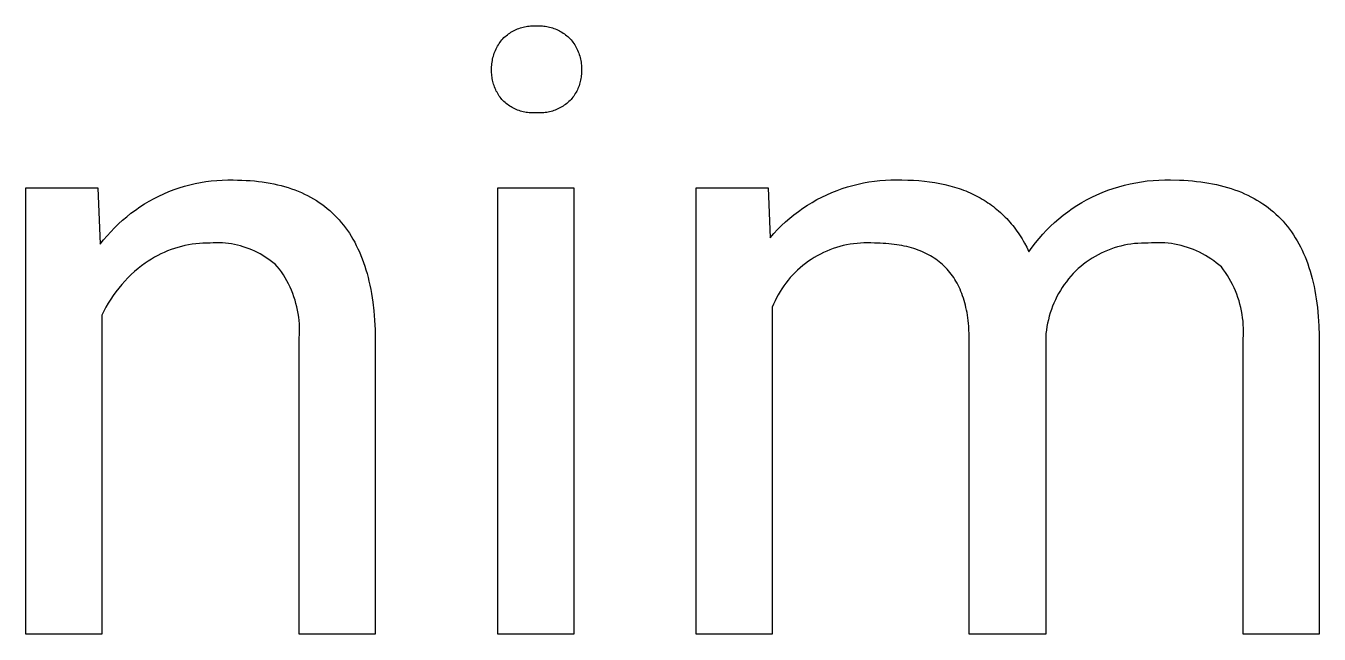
# Model space of a CAD drawing. Header units: millimetres. Extents: x -962 to 3068, y -237 to 2578.
# Drawn here: x 2826.4 to 2888.6, y 119.5 to 148.8 of the extents above; entities that cross this region are included whole.
import ezdxf

# ---------------------------------------------------------------- set-up
doc = ezdxf.new("R2010")
doc.units = ezdxf.units.MM
doc.header["$MEASUREMENT"] = 0
doc.layers.add('Domyślny', color=7, linetype='Continuous', true_color=0x000000)

msp = doc.modelspace()

# ---------------------------------------------------------------- linework, layer by layer
at = {"layer": 'Domyślny'}
for p, q in [((2849.335, 148.143), (2849.385, 148.193)), ((2849.385, 148.193), (2849.438, 148.241)), ((2849.438, 148.241), (2849.492, 148.288)), ((2849.492, 148.288), (2849.547, 148.332)), ((2849.547, 148.332), (2849.604, 148.375)), ((2849.604, 148.375), (2849.663, 148.415)), ((2849.663, 148.415), (2849.722, 148.454)), ((2849.722, 148.454), (2849.784, 148.49)), ((2849.784, 148.49), (2849.846, 148.524)), ((2849.846, 148.524), (2849.909, 148.556)), ((2849.909, 148.556), (2849.974, 148.586)), ((2849.974, 148.586), (2850.04, 148.614)), ((2850.04, 148.614), (2850.106, 148.639)), ((2850.106, 148.639), (2850.173, 148.662)), ((2850.173, 148.662), (2850.242, 148.683)), ((2850.242, 148.683), (2850.31, 148.701)), ((2850.31, 148.701), (2850.38, 148.717)), ((2850.38, 148.717), (2850.45, 148.73)), ((2850.45, 148.73), (2850.52, 148.741)), ((2850.52, 148.741), (2850.591, 148.749)), ((2850.591, 148.749), (2850.662, 148.755)), ((2850.662, 148.755), (2850.733, 148.759)), ((2850.733, 148.759), (2850.804, 148.76)), ((2850.804, 148.76), (2850.875, 148.758)), ((2850.875, 148.758), (2850.946, 148.754)), ((2850.946, 148.754), (2851.017, 148.758)), ((2851.017, 148.758), (2851.089, 148.76)), ((2851.089, 148.76), (2851.16, 148.758)), ((2851.16, 148.758), (2851.232, 148.755)), ((2851.232, 148.755), (2851.303, 148.749)), ((2851.303, 148.749), (2851.374, 148.74)), ((2851.374, 148.74), (2851.444, 148.729)), ((2851.444, 148.729), (2851.515, 148.716)), ((2851.515, 148.716), (2851.584, 148.7)), ((2851.584, 148.7), (2851.653, 148.682)), ((2851.653, 148.682), (2851.722, 148.661)), ((2851.722, 148.661), (2851.789, 148.638)), ((2851.789, 148.638), (2851.856, 148.613)), ((2851.856, 148.613), (2851.922, 148.586)), ((2851.922, 148.586), (2851.987, 148.556)), ((2851.987, 148.556), (2852.051, 148.524)), ((2852.051, 148.524), (2852.114, 148.49)), ((2852.114, 148.49), (2852.175, 148.453)), ((2852.175, 148.453), (2852.236, 148.415)), ((2852.236, 148.415), (2852.294, 148.374)), ((2852.294, 148.374), (2852.352, 148.332)), ((2852.352, 148.332), (2852.408, 148.287)), ((2852.408, 148.287), (2852.462, 148.241)), ((2852.462, 148.241), (2852.515, 148.193)), ((2852.515, 148.193), (2852.566, 148.143)), ((2848.947, 147.514), (2848.976, 147.582)), ((2848.976, 147.582), (2849.007, 147.65)), ((2849.007, 147.65), (2849.041, 147.716)), ((2849.041, 147.716), (2849.076, 147.781)), ((2849.076, 147.781), (2849.114, 147.845)), ((2849.114, 147.845), (2849.154, 147.907)), ((2849.154, 147.907), (2849.196, 147.968)), ((2849.196, 147.968), (2849.241, 148.028)), ((2849.241, 148.028), (2849.287, 148.086)), ((2849.287, 148.086), (2849.335, 148.143)), ((2852.566, 148.143), (2852.615, 148.087)), ((2852.615, 148.087), (2852.662, 148.029)), ((2852.662, 148.029), (2852.706, 147.969)), ((2852.706, 147.969), (2852.749, 147.908)), ((2852.749, 147.908), (2852.79, 147.846)), ((2852.79, 147.846), (2852.828, 147.782)), ((2852.828, 147.782), (2852.864, 147.717)), ((2852.864, 147.717), (2852.898, 147.651)), ((2852.898, 147.651), (2852.93, 147.584)), ((2852.93, 147.584), (2852.959, 147.515)), ((2848.797, 146.866), (2848.804, 146.939)), ((2848.804, 146.939), (2848.813, 147.013)), ((2848.813, 147.013), (2848.825, 147.086)), ((2848.825, 147.086), (2848.839, 147.159)), ((2848.839, 147.159), (2848.856, 147.232)), ((2848.856, 147.232), (2848.875, 147.303)), ((2848.875, 147.303), (2848.897, 147.374)), ((2848.897, 147.374), (2848.921, 147.444)), ((2848.921, 147.444), (2848.947, 147.514)), ((2852.959, 147.515), (2852.986, 147.446)), ((2852.986, 147.446), (2853.011, 147.376)), ((2853.011, 147.376), (2853.033, 147.305)), ((2853.033, 147.305), (2853.052, 147.233)), ((2853.052, 147.233), (2853.069, 147.16)), ((2853.069, 147.16), (2853.084, 147.087)), ((2853.084, 147.087), (2853.096, 147.014)), ((2853.096, 147.014), (2853.106, 146.94)), ((2853.106, 146.94), (2853.113, 146.866)), ((2848.79, 146.573), (2848.791, 146.643)), ((2848.792, 146.503), (2848.79, 146.573)), ((2848.791, 146.717), (2848.792, 146.791)), ((2848.791, 146.643), (2848.791, 146.717)), ((2848.792, 146.791), (2848.797, 146.866)), ((2848.795, 146.432), (2848.792, 146.503)), ((2848.801, 146.363), (2848.795, 146.432)), ((2848.809, 146.293), (2848.801, 146.363)), ((2853.108, 146.362), (2853.1, 146.292)), ((2853.114, 146.432), (2853.108, 146.362)), ((2853.113, 146.866), (2853.117, 146.792)), ((2853.118, 146.502), (2853.114, 146.432)), ((2853.117, 146.792), (2853.119, 146.717)), ((2853.119, 146.717), (2853.118, 146.643)), ((2853.118, 146.643), (2853.119, 146.573)), ((2853.119, 146.573), (2853.118, 146.502)), ((2848.82, 146.223), (2848.809, 146.293)), ((2848.833, 146.154), (2848.82, 146.223)), ((2848.848, 146.086), (2848.833, 146.154)), ((2848.866, 146.018), (2848.848, 146.086)), ((2848.886, 145.95), (2848.866, 146.018)), ((2848.908, 145.884), (2848.886, 145.95)), ((2848.932, 145.818), (2848.908, 145.884)), ((2848.958, 145.753), (2848.932, 145.818)), ((2848.987, 145.689), (2848.958, 145.753)), ((2852.948, 145.751), (2852.919, 145.687)), ((2852.975, 145.816), (2852.948, 145.751)), ((2853, 145.882), (2852.975, 145.816)), ((2853.022, 145.949), (2853, 145.882)), ((2853.042, 146.016), (2853.022, 145.949)), ((2853.06, 146.085), (2853.042, 146.016)), ((2853.076, 146.153), (2853.06, 146.085)), ((2853.089, 146.222), (2853.076, 146.153)), ((2853.1, 146.292), (2853.089, 146.222)), ((2849.017, 145.625), (2848.987, 145.689)), ((2849.05, 145.563), (2849.017, 145.625)), ((2849.085, 145.502), (2849.05, 145.563)), ((2849.122, 145.443), (2849.085, 145.502)), ((2849.161, 145.384), (2849.122, 145.443)), ((2849.201, 145.327), (2849.161, 145.384)), ((2849.244, 145.271), (2849.201, 145.327)), ((2849.289, 145.217), (2849.244, 145.271)), ((2849.335, 145.164), (2849.289, 145.217)), ((2849.386, 145.115), (2849.335, 145.164)), ((2849.439, 145.068), (2849.386, 145.115)), ((2852.514, 145.115), (2852.461, 145.069)), ((2852.566, 145.164), (2852.514, 145.115)), ((2852.613, 145.217), (2852.566, 145.164)), ((2852.658, 145.271), (2852.613, 145.217)), ((2852.701, 145.326), (2852.658, 145.271)), ((2852.743, 145.383), (2852.701, 145.326)), ((2852.782, 145.441), (2852.743, 145.383)), ((2852.819, 145.501), (2852.782, 145.441)), ((2852.855, 145.562), (2852.819, 145.501)), ((2852.888, 145.624), (2852.855, 145.562)), ((2852.919, 145.687), (2852.888, 145.624)), ((2849.494, 145.023), (2849.439, 145.068)), ((2849.55, 144.98), (2849.494, 145.023)), ((2849.607, 144.939), (2849.55, 144.98)), ((2849.666, 144.899), (2849.607, 144.939)), ((2849.726, 144.862), (2849.666, 144.899)), ((2849.787, 144.827), (2849.726, 144.862)), ((2849.85, 144.794), (2849.787, 144.827)), ((2849.913, 144.763), (2849.85, 144.794)), ((2849.978, 144.734), (2849.913, 144.763)), ((2850.044, 144.707), (2849.978, 144.734)), ((2850.11, 144.683), (2850.044, 144.707)), ((2850.177, 144.661), (2850.11, 144.683)), ((2850.245, 144.641), (2850.177, 144.661)), ((2850.314, 144.624), (2850.245, 144.641)), ((2850.383, 144.608), (2850.314, 144.624)), ((2850.452, 144.596), (2850.383, 144.608)), ((2850.522, 144.585), (2850.452, 144.596)), ((2850.593, 144.577), (2850.522, 144.585)), ((2850.663, 144.572), (2850.593, 144.577)), ((2850.734, 144.568), (2850.663, 144.572)), ((2850.805, 144.568), (2850.734, 144.568)), ((2850.875, 144.569), (2850.805, 144.568)), ((2850.946, 144.573), (2850.875, 144.569)), ((2851.017, 144.569), (2850.946, 144.573)), ((2851.088, 144.568), (2851.017, 144.569)), ((2851.159, 144.569), (2851.088, 144.568)), ((2851.23, 144.572), (2851.159, 144.569)), ((2851.301, 144.578), (2851.23, 144.572)), ((2851.371, 144.586), (2851.301, 144.578)), ((2851.442, 144.596), (2851.371, 144.586)), ((2851.512, 144.609), (2851.442, 144.596)), ((2851.581, 144.624), (2851.512, 144.609)), ((2851.65, 144.642), (2851.581, 144.624)), ((2851.718, 144.662), (2851.65, 144.642)), ((2851.786, 144.684), (2851.718, 144.662)), ((2851.852, 144.708), (2851.786, 144.684)), ((2851.918, 144.735), (2851.852, 144.708)), ((2851.983, 144.763), (2851.918, 144.735)), ((2852.047, 144.794), (2851.983, 144.763)), ((2852.11, 144.828), (2852.047, 144.794)), ((2852.172, 144.863), (2852.11, 144.828)), ((2852.232, 144.9), (2852.172, 144.863)), ((2852.291, 144.939), (2852.232, 144.9)), ((2852.349, 144.98), (2852.291, 144.939)), ((2852.406, 145.024), (2852.349, 144.98)), ((2852.461, 145.069), (2852.406, 145.024)), ((2835.558, 141.321), (2835.821, 141.337)), ((2835.821, 141.337), (2836.085, 141.344)), ((2836.085, 141.344), (2836.349, 141.342)), ((2836.349, 141.342), (2836.559, 141.34)), ((2836.559, 141.34), (2836.766, 141.335)), ((2836.766, 141.335), (2836.969, 141.325)), ((2867.484, 141.315), (2867.749, 141.336)), ((2867.749, 141.336), (2868.015, 141.347)), ((2868.015, 141.347), (2868.28, 141.349)), ((2868.28, 141.349), (2868.546, 141.342)), ((2868.546, 141.342), (2868.823, 141.339)), ((2868.823, 141.339), (2869.095, 141.329)), ((2880.634, 141.32), (2880.913, 141.337)), ((2880.913, 141.337), (2881.193, 141.344)), ((2881.193, 141.344), (2881.473, 141.342)), ((2881.473, 141.342), (2881.906, 141.335)), ((2881.906, 141.335), (2882.117, 141.326)), ((2826.368, 119.486), (2826.368, 140.962)), ((2826.368, 140.962), (2829.827, 140.962)), ((2829.827, 140.962), (2829.946, 138.248)), ((2833.012, 140.68), (2833.255, 140.783)), ((2833.255, 140.783), (2833.502, 140.877)), ((2833.502, 140.877), (2833.751, 140.963)), ((2833.751, 140.963), (2834.003, 141.04)), ((2834.003, 141.04), (2834.258, 141.109)), ((2834.258, 141.109), (2834.515, 141.169)), ((2834.515, 141.169), (2834.773, 141.22)), ((2834.773, 141.22), (2835.034, 141.263)), ((2835.034, 141.263), (2835.295, 141.296)), ((2835.295, 141.296), (2835.558, 141.321)), ((2836.969, 141.325), (2837.17, 141.312)), ((2837.17, 141.312), (2837.367, 141.295)), ((2837.367, 141.295), (2837.561, 141.275)), ((2837.561, 141.275), (2837.751, 141.25)), ((2837.751, 141.25), (2837.939, 141.222)), ((2837.939, 141.222), (2838.123, 141.19)), ((2838.123, 141.19), (2838.303, 141.155)), ((2838.303, 141.155), (2838.481, 141.115)), ((2838.481, 141.115), (2838.655, 141.072)), ((2838.655, 141.072), (2838.826, 141.025)), ((2838.826, 141.025), (2838.993, 140.975)), ((2838.993, 140.975), (2839.157, 140.92)), ((2839.157, 140.92), (2839.318, 140.862)), ((2839.318, 140.862), (2839.476, 140.801)), ((2839.476, 140.801), (2839.631, 140.735)), ((2839.631, 140.735), (2839.782, 140.666)), ((2849.088, 119.486), (2849.088, 140.962)), ((2849.088, 140.962), (2852.747, 140.962)), ((2852.747, 140.962), (2852.747, 119.486)), ((2858.642, 119.486), (2858.642, 140.962)), ((2858.642, 140.962), (2862.101, 140.962)), ((2862.101, 140.962), (2862.199, 138.566)), ((2864.93, 140.634), (2865.174, 140.74)), ((2865.174, 140.74), (2865.42, 140.838)), ((2865.42, 140.838), (2865.67, 140.928)), ((2865.67, 140.928), (2865.923, 141.009)), ((2865.923, 141.009), (2866.178, 141.082)), ((2866.178, 141.082), (2866.436, 141.146)), ((2866.436, 141.146), (2866.696, 141.202)), ((2866.696, 141.202), (2866.957, 141.249)), ((2866.957, 141.249), (2867.22, 141.286)), ((2867.22, 141.286), (2867.484, 141.315)), ((2869.095, 141.329), (2869.362, 141.312)), ((2869.362, 141.312), (2869.623, 141.288)), ((2869.623, 141.288), (2869.878, 141.258)), ((2869.878, 141.258), (2870.128, 141.221)), ((2870.128, 141.221), (2870.372, 141.177)), ((2870.372, 141.177), (2870.61, 141.127)), ((2870.61, 141.127), (2870.843, 141.069)), ((2870.843, 141.069), (2871.07, 141.005)), ((2871.07, 141.005), (2871.292, 140.934)), ((2871.292, 140.934), (2871.401, 140.897)), ((2871.401, 140.897), (2871.508, 140.857)), ((2871.508, 140.857), (2871.614, 140.816)), ((2871.614, 140.816), (2871.718, 140.773)), ((2871.718, 140.773), (2871.822, 140.728)), ((2871.822, 140.728), (2871.923, 140.682)), ((2877.934, 140.636), (2878.191, 140.745)), ((2878.191, 140.745), (2878.453, 140.846)), ((2878.453, 140.846), (2878.717, 140.938)), ((2878.717, 140.938), (2878.984, 141.02)), ((2878.984, 141.02), (2879.254, 141.094)), ((2879.254, 141.094), (2879.527, 141.158)), ((2879.527, 141.158), (2879.801, 141.213)), ((2879.801, 141.213), (2880.077, 141.258)), ((2880.077, 141.258), (2880.355, 141.294)), ((2880.355, 141.294), (2880.634, 141.32)), ((2882.117, 141.326), (2882.325, 141.313)), ((2882.325, 141.313), (2882.53, 141.297)), ((2882.53, 141.297), (2882.731, 141.276)), ((2882.731, 141.276), (2882.929, 141.253)), ((2882.929, 141.253), (2883.124, 141.225)), ((2883.124, 141.225), (2883.315, 141.194)), ((2883.315, 141.194), (2883.503, 141.16)), ((2883.503, 141.16), (2883.687, 141.121)), ((2883.687, 141.121), (2883.869, 141.079)), ((2883.869, 141.079), (2884.046, 141.034)), ((2884.046, 141.034), (2884.221, 140.984)), ((2884.221, 140.984), (2884.392, 140.931)), ((2884.392, 140.931), (2884.559, 140.875)), ((2884.559, 140.875), (2884.723, 140.815)), ((2884.723, 140.815), (2884.884, 140.751)), ((2884.884, 140.751), (2885.042, 140.683)), ((2831.857, 140.047), (2832.079, 140.189)), ((2832.079, 140.189), (2832.306, 140.324)), ((2832.306, 140.324), (2832.538, 140.45)), ((2832.538, 140.45), (2832.773, 140.569)), ((2832.773, 140.569), (2833.012, 140.68)), ((2839.782, 140.666), (2839.93, 140.593)), ((2839.93, 140.593), (2840.074, 140.516)), ((2840.074, 140.516), (2840.216, 140.435)), ((2840.216, 140.435), (2840.354, 140.351)), ((2840.354, 140.351), (2840.488, 140.263)), ((2840.488, 140.263), (2840.62, 140.171)), ((2840.62, 140.171), (2840.748, 140.075)), ((2863.775, 139.982), (2863.997, 140.128)), ((2863.997, 140.128), (2864.224, 140.266)), ((2864.224, 140.266), (2864.455, 140.396)), ((2864.455, 140.396), (2864.691, 140.519)), ((2864.691, 140.519), (2864.93, 140.634)), ((2871.923, 140.682), (2872.024, 140.634)), ((2872.024, 140.634), (2872.123, 140.584)), ((2872.123, 140.584), (2872.22, 140.533)), ((2872.22, 140.533), (2872.316, 140.479)), ((2872.316, 140.479), (2872.411, 140.425)), ((2872.411, 140.425), (2872.504, 140.368)), ((2872.504, 140.368), (2872.596, 140.31)), ((2872.596, 140.31), (2872.687, 140.25)), ((2872.687, 140.25), (2872.776, 140.189)), ((2872.776, 140.189), (2872.864, 140.126)), ((2872.864, 140.126), (2872.95, 140.061)), ((2876.742, 139.968), (2876.967, 140.117)), ((2876.967, 140.117), (2877.197, 140.257)), ((2877.197, 140.257), (2877.431, 140.39)), ((2877.431, 140.39), (2877.68, 140.517)), ((2877.68, 140.517), (2877.934, 140.636)), ((2885.042, 140.683), (2885.196, 140.612)), ((2885.196, 140.612), (2885.346, 140.537)), ((2885.346, 140.537), (2885.494, 140.459)), ((2885.494, 140.459), (2885.638, 140.376)), ((2885.638, 140.376), (2885.778, 140.291)), ((2885.778, 140.291), (2885.915, 140.201)), ((2885.915, 140.201), (2886.049, 140.108)), ((2886.049, 140.108), (2886.179, 140.011)), ((2831.02, 139.406), (2831.221, 139.577)), ((2831.221, 139.577), (2831.428, 139.741)), ((2831.428, 139.741), (2831.64, 139.898)), ((2831.64, 139.898), (2831.857, 140.047)), ((2840.748, 140.075), (2840.873, 139.976)), ((2840.873, 139.976), (2840.995, 139.873)), ((2840.995, 139.873), (2841.113, 139.766)), ((2841.113, 139.766), (2841.228, 139.655)), ((2841.228, 139.655), (2841.34, 139.541)), ((2841.34, 139.541), (2841.448, 139.423)), ((2862.939, 139.327), (2863.14, 139.501)), ((2863.14, 139.501), (2863.346, 139.669)), ((2863.346, 139.669), (2863.558, 139.829)), ((2863.558, 139.829), (2863.775, 139.982)), ((2872.95, 140.061), (2873.035, 139.994)), ((2873.035, 139.994), (2873.119, 139.926)), ((2873.119, 139.926), (2873.201, 139.856)), ((2873.201, 139.856), (2873.282, 139.784)), ((2873.282, 139.784), (2873.361, 139.711)), ((2873.361, 139.711), (2873.439, 139.636)), ((2873.439, 139.636), (2873.515, 139.56)), ((2873.515, 139.56), (2873.591, 139.481)), ((2873.591, 139.481), (2873.664, 139.401)), ((2875.896, 139.303), (2876.099, 139.48)), ((2876.099, 139.48), (2876.308, 139.65)), ((2876.308, 139.65), (2876.523, 139.813)), ((2876.523, 139.813), (2876.742, 139.968)), ((2886.179, 140.011), (2886.306, 139.911)), ((2886.306, 139.911), (2886.43, 139.807)), ((2886.43, 139.807), (2886.55, 139.699)), ((2886.55, 139.699), (2886.667, 139.588)), ((2886.667, 139.588), (2886.781, 139.473)), ((2886.781, 139.473), (2886.891, 139.354)), ((2830.278, 138.658), (2830.454, 138.854)), ((2830.454, 138.854), (2830.636, 139.045)), ((2830.636, 139.045), (2830.825, 139.229)), ((2830.825, 139.229), (2831.02, 139.406)), ((2841.448, 139.423), (2841.553, 139.301)), ((2841.553, 139.301), (2841.655, 139.176)), ((2841.655, 139.176), (2841.754, 139.046)), ((2841.754, 139.046), (2841.849, 138.913)), ((2841.849, 138.913), (2841.942, 138.776)), ((2862.375, 138.765), (2862.557, 138.959)), ((2862.557, 138.959), (2862.745, 139.146)), ((2862.745, 139.146), (2862.939, 139.327)), ((2873.664, 139.401), (2873.737, 139.319)), ((2873.737, 139.319), (2873.808, 139.236)), ((2873.808, 139.236), (2873.877, 139.151)), ((2873.877, 139.151), (2873.945, 139.064)), ((2873.945, 139.064), (2874.012, 138.976)), ((2874.012, 138.976), (2874.078, 138.886)), ((2874.078, 138.886), (2874.141, 138.794)), ((2875.324, 138.734), (2875.508, 138.93)), ((2875.508, 138.93), (2875.699, 139.12)), ((2875.699, 139.12), (2875.896, 139.303)), ((2886.891, 139.354), (2886.998, 139.232)), ((2886.998, 139.232), (2887.101, 139.106)), ((2887.101, 139.106), (2887.201, 138.976)), ((2887.201, 138.976), (2887.298, 138.843)), ((2829.946, 138.248), (2830.108, 138.456)), ((2830.108, 138.456), (2830.278, 138.658)), ((2834.372, 138.246), (2834.199, 138.217)), ((2834.545, 138.268), (2834.372, 138.246)), ((2834.72, 138.285), (2834.545, 138.268)), ((2834.894, 138.296), (2834.72, 138.285)), ((2835.069, 138.302), (2834.894, 138.296)), ((2835.244, 138.301), (2835.069, 138.302)), ((2835.39, 138.311), (2835.244, 138.301)), ((2835.537, 138.316), (2835.39, 138.311)), ((2835.683, 138.316), (2835.537, 138.316)), ((2835.83, 138.31), (2835.683, 138.316)), ((2835.976, 138.3), (2835.83, 138.31)), ((2836.122, 138.284), (2835.976, 138.3)), ((2836.267, 138.263), (2836.122, 138.284)), ((2836.411, 138.238), (2836.267, 138.263)), ((2836.554, 138.207), (2836.411, 138.238)), ((2841.942, 138.776), (2842.03, 138.636)), ((2842.03, 138.636), (2842.116, 138.492)), ((2842.116, 138.492), (2842.198, 138.344)), ((2842.198, 138.344), (2842.277, 138.192)), ((2862.199, 138.566), (2862.375, 138.765)), ((2866.049, 138.249), (2865.883, 138.219)), ((2866.215, 138.274), (2866.049, 138.249)), ((2866.382, 138.293), (2866.215, 138.274)), ((2866.549, 138.306), (2866.382, 138.293)), ((2866.717, 138.313), (2866.549, 138.306)), ((2866.885, 138.315), (2866.717, 138.313)), ((2867.053, 138.311), (2866.885, 138.315)), ((2867.221, 138.301), (2867.053, 138.311)), ((2867.502, 138.297), (2867.221, 138.301)), ((2867.639, 138.291), (2867.502, 138.297)), ((2867.774, 138.283), (2867.639, 138.291)), ((2867.907, 138.273), (2867.774, 138.283)), ((2868.037, 138.26), (2867.907, 138.273)), ((2868.166, 138.245), (2868.037, 138.26)), ((2868.292, 138.228), (2868.166, 138.245)), ((2868.415, 138.208), (2868.292, 138.228)), ((2874.141, 138.794), (2874.204, 138.7)), ((2874.204, 138.7), (2874.265, 138.605)), ((2874.265, 138.605), (2874.325, 138.508)), ((2874.325, 138.508), (2874.383, 138.41)), ((2874.383, 138.41), (2874.44, 138.309)), ((2874.44, 138.309), (2874.55, 138.104)), ((2874.811, 138.11), (2874.975, 138.324)), ((2874.975, 138.324), (2875.146, 138.532)), ((2875.146, 138.532), (2875.324, 138.734)), ((2879.406, 138.231), (2879.241, 138.199)), ((2879.571, 138.257), (2879.406, 138.231)), ((2879.737, 138.278), (2879.571, 138.257)), ((2879.904, 138.292), (2879.737, 138.278)), ((2880.071, 138.301), (2879.904, 138.292)), ((2880.239, 138.304), (2880.071, 138.301)), ((2880.406, 138.301), (2880.239, 138.304)), ((2880.565, 138.314), (2880.406, 138.301)), ((2880.723, 138.322), (2880.565, 138.314)), ((2880.882, 138.324), (2880.723, 138.322)), ((2881.04, 138.321), (2880.882, 138.324)), ((2881.199, 138.312), (2881.04, 138.321)), ((2881.357, 138.298), (2881.199, 138.312)), ((2881.514, 138.278), (2881.357, 138.298)), ((2881.671, 138.253), (2881.514, 138.278)), ((2881.826, 138.222), (2881.671, 138.253)), ((2881.981, 138.187), (2881.826, 138.222)), ((2887.298, 138.843), (2887.391, 138.706)), ((2887.391, 138.706), (2887.481, 138.565)), ((2887.481, 138.565), (2887.567, 138.421)), ((2887.567, 138.421), (2887.65, 138.273)), ((2887.65, 138.273), (2887.73, 138.122)), ((2832.562, 137.625), (2832.411, 137.537)), ((2832.716, 137.709), (2832.562, 137.625)), ((2832.872, 137.787), (2832.716, 137.709)), ((2833.031, 137.86), (2832.872, 137.787)), ((2833.192, 137.927), (2833.031, 137.86)), ((2833.356, 137.989), (2833.192, 137.927)), ((2833.521, 138.046), (2833.356, 137.989)), ((2833.689, 138.097), (2833.521, 138.046)), ((2833.858, 138.143), (2833.689, 138.097)), ((2834.028, 138.183), (2833.858, 138.143)), ((2834.199, 138.217), (2834.028, 138.183)), ((2836.696, 138.171), (2836.554, 138.207)), ((2836.837, 138.131), (2836.696, 138.171)), ((2836.977, 138.085), (2836.837, 138.131)), ((2837.114, 138.035), (2836.977, 138.085)), ((2837.25, 137.98), (2837.114, 138.035)), ((2837.384, 137.921), (2837.25, 137.98)), ((2837.516, 137.856), (2837.384, 137.921)), ((2837.645, 137.787), (2837.516, 137.856)), ((2837.772, 137.714), (2837.645, 137.787)), ((2837.896, 137.636), (2837.772, 137.714)), ((2838.018, 137.555), (2837.896, 137.636)), ((2842.277, 138.192), (2842.353, 138.036)), ((2842.353, 138.036), (2842.425, 137.877)), ((2842.425, 137.877), (2842.494, 137.714)), ((2842.494, 137.714), (2842.56, 137.547)), ((2864.325, 137.612), (2864.182, 137.523)), ((2864.47, 137.697), (2864.325, 137.612)), ((2864.618, 137.776), (2864.47, 137.697)), ((2864.769, 137.85), (2864.618, 137.776)), ((2864.922, 137.919), (2864.769, 137.85)), ((2865.078, 137.983), (2864.922, 137.919)), ((2865.236, 138.041), (2865.078, 137.983)), ((2865.395, 138.094), (2865.236, 138.041)), ((2865.556, 138.141), (2865.395, 138.094)), ((2865.719, 138.183), (2865.556, 138.141)), ((2865.883, 138.219), (2865.719, 138.183)), ((2868.537, 138.187), (2868.415, 138.208)), ((2868.656, 138.162), (2868.537, 138.187)), ((2868.773, 138.136), (2868.656, 138.162)), ((2868.888, 138.107), (2868.773, 138.136)), ((2869.001, 138.076), (2868.888, 138.107)), ((2869.111, 138.043), (2869.001, 138.076)), ((2869.219, 138.008), (2869.111, 138.043)), ((2869.325, 137.97), (2869.219, 138.008)), ((2869.429, 137.93), (2869.325, 137.97)), ((2869.53, 137.887), (2869.429, 137.93)), ((2869.63, 137.842), (2869.53, 137.887)), ((2869.727, 137.795), (2869.63, 137.842)), ((2869.821, 137.746), (2869.727, 137.795)), ((2869.914, 137.694), (2869.821, 137.746)), ((2870.004, 137.641), (2869.914, 137.694)), ((2870.092, 137.584), (2870.004, 137.641)), ((2874.55, 138.104), (2874.654, 137.891)), ((2874.654, 137.891), (2874.811, 138.11)), ((2877.839, 137.663), (2877.695, 137.577)), ((2877.986, 137.744), (2877.839, 137.663)), ((2878.135, 137.82), (2877.986, 137.744)), ((2878.287, 137.89), (2878.135, 137.82)), ((2878.441, 137.956), (2878.287, 137.89)), ((2878.598, 138.015), (2878.441, 137.956)), ((2878.756, 138.07), (2878.598, 138.015)), ((2878.916, 138.118), (2878.756, 138.07)), ((2879.078, 138.162), (2878.916, 138.118)), ((2879.241, 138.199), (2879.078, 138.162)), ((2882.134, 138.145), (2881.981, 138.187)), ((2882.286, 138.099), (2882.134, 138.145)), ((2882.436, 138.047), (2882.286, 138.099)), ((2882.584, 137.99), (2882.436, 138.047)), ((2882.73, 137.928), (2882.584, 137.99)), ((2882.874, 137.861), (2882.73, 137.928)), ((2883.015, 137.79), (2882.874, 137.861)), ((2883.154, 137.713), (2883.015, 137.79)), ((2883.29, 137.631), (2883.154, 137.713)), ((2883.423, 137.545), (2883.29, 137.631)), ((2887.73, 138.122), (2887.806, 137.967)), ((2887.806, 137.967), (2887.879, 137.808)), ((2887.879, 137.808), (2887.949, 137.645)), ((2887.949, 137.645), (2888.015, 137.479)), ((2831.769, 137.077), (2831.601, 136.934)), ((2831.941, 137.214), (2831.769, 137.077)), ((2832.118, 137.345), (2831.941, 137.214)), ((2832.263, 137.443), (2832.118, 137.345)), ((2832.411, 137.537), (2832.263, 137.443)), ((2838.137, 137.468), (2838.018, 137.555)), ((2838.252, 137.378), (2838.137, 137.468)), ((2838.364, 137.284), (2838.252, 137.378)), ((2838.473, 137.186), (2838.364, 137.284)), ((2838.575, 137.053), (2838.473, 137.186)), ((2838.672, 136.916), (2838.575, 137.053)), ((2842.56, 137.547), (2842.623, 137.376)), ((2842.623, 137.376), (2842.682, 137.202)), ((2842.682, 137.202), (2842.738, 137.024)), ((2842.738, 137.024), (2842.791, 136.842)), ((2863.521, 137.006), (2863.4, 136.89)), ((2863.646, 137.119), (2863.521, 137.006)), ((2863.775, 137.227), (2863.646, 137.119)), ((2863.907, 137.33), (2863.775, 137.227)), ((2864.043, 137.429), (2863.907, 137.33)), ((2864.182, 137.523), (2864.043, 137.429)), ((2870.178, 137.526), (2870.092, 137.584)), ((2870.262, 137.465), (2870.178, 137.526)), ((2870.343, 137.402), (2870.262, 137.465)), ((2870.423, 137.337), (2870.343, 137.402)), ((2870.499, 137.269), (2870.423, 137.337)), ((2870.574, 137.199), (2870.499, 137.269)), ((2870.647, 137.127), (2870.574, 137.199)), ((2870.717, 137.052), (2870.647, 137.127)), ((2870.785, 136.975), (2870.717, 137.052)), ((2877.025, 137.076), (2876.904, 136.958)), ((2877.152, 137.186), (2877.025, 137.076)), ((2877.283, 137.291), (2877.152, 137.186)), ((2877.417, 137.391), (2877.283, 137.291)), ((2877.554, 137.487), (2877.417, 137.391)), ((2877.695, 137.577), (2877.554, 137.487)), ((2883.553, 137.455), (2883.423, 137.545)), ((2883.68, 137.36), (2883.553, 137.455)), ((2883.804, 137.26), (2883.68, 137.36)), ((2883.924, 137.156), (2883.804, 137.26)), ((2884.025, 137.023), (2883.924, 137.156)), ((2884.122, 136.885), (2884.025, 137.023)), ((2888.015, 137.479), (2888.078, 137.309)), ((2888.078, 137.309), (2888.138, 137.136)), ((2888.138, 137.136), (2888.194, 136.959)), ((2831.128, 136.473), (2830.981, 136.308)), ((2831.281, 136.632), (2831.128, 136.473)), ((2831.438, 136.786), (2831.281, 136.632)), ((2831.601, 136.934), (2831.438, 136.786)), ((2838.764, 136.777), (2838.672, 136.916)), ((2838.852, 136.634), (2838.764, 136.777)), ((2838.935, 136.488), (2838.852, 136.634)), ((2839.013, 136.34), (2838.935, 136.488)), ((2842.791, 136.842), (2842.84, 136.657)), ((2842.84, 136.657), (2842.886, 136.467)), ((2842.886, 136.467), (2842.929, 136.274)), ((2862.957, 136.384), (2862.858, 136.249)), ((2863.061, 136.516), (2862.957, 136.384)), ((2863.17, 136.644), (2863.061, 136.516)), ((2863.283, 136.769), (2863.17, 136.644)), ((2863.4, 136.89), (2863.283, 136.769)), ((2870.851, 136.896), (2870.785, 136.975)), ((2870.914, 136.815), (2870.851, 136.896)), ((2870.976, 136.731), (2870.914, 136.815)), ((2871.035, 136.645), (2870.976, 136.731)), ((2871.092, 136.557), (2871.035, 136.645)), ((2871.146, 136.466), (2871.092, 136.557)), ((2871.199, 136.373), (2871.146, 136.466)), ((2871.249, 136.278), (2871.199, 136.373)), ((2876.459, 136.446), (2876.359, 136.309)), ((2876.564, 136.58), (2876.459, 136.446)), ((2876.673, 136.71), (2876.564, 136.58)), ((2876.786, 136.836), (2876.673, 136.71)), ((2876.904, 136.958), (2876.786, 136.836)), ((2884.214, 136.745), (2884.122, 136.885)), ((2884.302, 136.602), (2884.214, 136.745)), ((2884.384, 136.455), (2884.302, 136.602)), ((2884.462, 136.306), (2884.384, 136.455)), ((2888.194, 136.959), (2888.246, 136.778)), ((2888.246, 136.778), (2888.296, 136.594)), ((2888.296, 136.594), (2888.342, 136.406)), ((2888.342, 136.406), (2888.384, 136.214)), ((2830.575, 135.787), (2830.452, 135.605)), ((2830.705, 135.966), (2830.575, 135.787)), ((2830.84, 136.139), (2830.705, 135.966)), ((2830.981, 136.308), (2830.84, 136.139)), ((2839.085, 136.189), (2839.013, 136.34)), ((2839.153, 136.036), (2839.085, 136.189)), ((2839.216, 135.88), (2839.153, 136.036)), ((2839.273, 135.723), (2839.216, 135.88)), ((2842.929, 136.274), (2842.969, 136.078)), ((2842.969, 136.078), (2843.005, 135.877)), ((2843.005, 135.877), (2843.038, 135.673)), ((2862.589, 135.823), (2862.509, 135.675)), ((2862.674, 135.968), (2862.589, 135.823)), ((2862.763, 136.11), (2862.674, 135.968)), ((2862.858, 136.249), (2862.763, 136.11)), ((2871.297, 136.18), (2871.249, 136.278)), ((2871.342, 136.081), (2871.297, 136.18)), ((2871.386, 135.979), (2871.342, 136.081)), ((2871.427, 135.874), (2871.386, 135.979)), ((2871.466, 135.768), (2871.427, 135.874)), ((2871.503, 135.659), (2871.466, 135.768)), ((2876.088, 135.878), (2876.008, 135.729)), ((2876.174, 136.025), (2876.088, 135.878)), ((2876.264, 136.168), (2876.174, 136.025)), ((2876.359, 136.309), (2876.264, 136.168)), ((2884.534, 136.155), (2884.462, 136.306)), ((2884.602, 136.001), (2884.534, 136.155)), ((2884.664, 135.845), (2884.602, 136.001)), ((2884.721, 135.687), (2884.664, 135.845)), ((2888.384, 136.214), (2888.423, 136.019)), ((2888.423, 136.019), (2888.459, 135.82)), ((2888.459, 135.82), (2888.492, 135.617)), ((2830.225, 135.227), (2830.121, 135.033)), ((2830.335, 135.418), (2830.225, 135.227)), ((2830.452, 135.605), (2830.335, 135.418)), ((2839.325, 135.563), (2839.273, 135.723)), ((2839.371, 135.403), (2839.325, 135.563)), ((2839.412, 135.24), (2839.371, 135.403)), ((2839.448, 135.076), (2839.412, 135.24)), ((2843.038, 135.673), (2843.068, 135.465)), ((2843.068, 135.465), (2843.118, 135.038)), ((2862.365, 135.371), (2862.3, 135.216)), ((2862.3, 135.216), (2862.3, 119.486)), ((2862.434, 135.524), (2862.365, 135.371)), ((2862.509, 135.675), (2862.434, 135.524)), ((2871.538, 135.547), (2871.503, 135.659)), ((2871.57, 135.434), (2871.538, 135.547)), ((2871.6, 135.318), (2871.57, 135.434)), ((2871.628, 135.2), (2871.6, 135.318)), ((2871.654, 135.079), (2871.628, 135.2)), ((2875.798, 135.265), (2875.739, 135.106)), ((2875.863, 135.422), (2875.798, 135.265)), ((2875.933, 135.577), (2875.863, 135.422)), ((2876.008, 135.729), (2875.933, 135.577)), ((2884.772, 135.527), (2884.721, 135.687)), ((2884.818, 135.366), (2884.772, 135.527)), ((2884.858, 135.203), (2884.818, 135.366)), ((2884.893, 135.038), (2884.858, 135.203)), ((2888.492, 135.617), (2888.521, 135.411)), ((2888.521, 135.411), (2888.546, 135.201)), ((2888.546, 135.201), (2888.588, 134.77)), ((2830.121, 135.033), (2830.023, 134.836)), ((2830.023, 134.836), (2830.023, 119.486)), ((2839.478, 134.912), (2839.448, 135.076)), ((2839.503, 134.746), (2839.478, 134.912)), ((2839.522, 134.579), (2839.503, 134.746)), ((2839.535, 134.412), (2839.522, 134.579)), ((2843.118, 135.038), (2843.154, 134.595)), ((2843.154, 134.595), (2843.177, 134.138)), ((2871.677, 134.957), (2871.654, 135.079)), ((2871.698, 134.832), (2871.677, 134.957)), ((2871.717, 134.704), (2871.698, 134.832)), ((2871.734, 134.575), (2871.717, 134.704)), ((2871.748, 134.443), (2871.734, 134.575)), ((2875.594, 134.619), (2875.557, 134.453)), ((2875.637, 134.783), (2875.594, 134.619)), ((2875.685, 134.946), (2875.637, 134.783)), ((2875.739, 135.106), (2875.685, 134.946)), ((2884.923, 134.873), (2884.893, 135.038)), ((2884.947, 134.707), (2884.923, 134.873)), ((2884.965, 134.54), (2884.947, 134.707)), ((2884.977, 134.372), (2884.965, 134.54)), ((2888.588, 134.77), (2888.615, 134.325)), ((2839.532, 133.743), (2839.541, 133.91)), ((2839.543, 134.245), (2839.535, 134.412)), ((2839.541, 133.91), (2839.545, 134.078)), ((2839.545, 134.078), (2839.543, 134.245)), ((2843.177, 134.138), (2843.188, 133.666)), ((2871.761, 134.309), (2871.748, 134.443)), ((2871.771, 134.172), (2871.761, 134.309)), ((2871.784, 133.892), (2871.771, 134.172)), ((2871.788, 133.603), (2871.784, 133.892)), ((2875.479, 133.95), (2875.465, 133.781)), ((2875.499, 134.119), (2875.479, 133.95)), ((2875.525, 134.287), (2875.499, 134.119)), ((2875.557, 134.453), (2875.525, 134.287)), ((2884.971, 133.701), (2884.981, 133.869)), ((2884.984, 134.205), (2884.977, 134.372)), ((2884.981, 133.869), (2884.985, 134.037)), ((2884.985, 134.037), (2884.984, 134.205)), ((2888.615, 134.325), (2888.629, 133.865)), ((2888.629, 133.865), (2888.629, 119.486)), ((2839.532, 119.486), (2839.532, 133.743)), ((2843.188, 133.666), (2843.188, 119.486)), ((2871.788, 119.486), (2871.788, 133.603)), ((2875.465, 133.781), (2875.465, 119.486)), ((2884.971, 119.486), (2884.971, 133.701)), ((2830.023, 119.486), (2826.368, 119.486)), ((2843.188, 119.486), (2839.532, 119.486)), ((2852.747, 119.486), (2849.088, 119.486)), ((2862.3, 119.486), (2858.642, 119.486)), ((2875.465, 119.486), (2871.788, 119.486)), ((2888.629, 119.486), (2884.971, 119.486))]:
    msp.add_line(p, q, dxfattribs=at)

doc.saveas('drawing.dxf')
